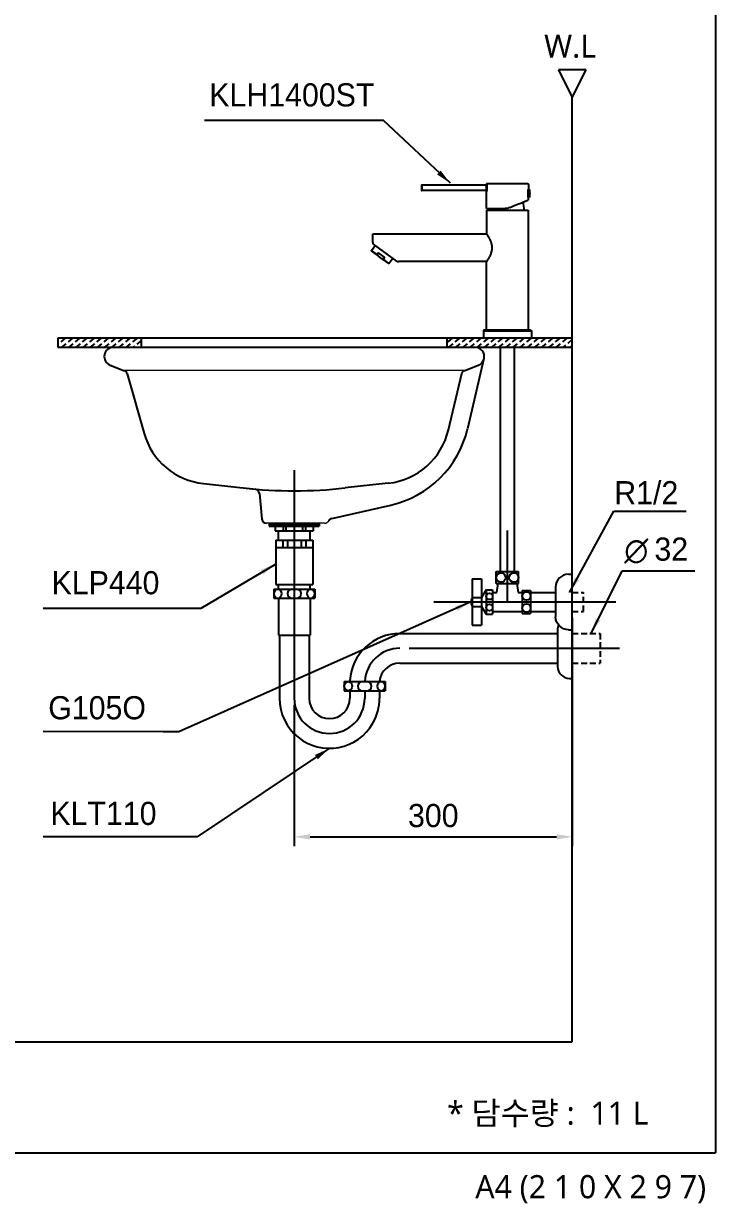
# Model space of a CAD drawing. Header units: millimetres. Extents: x 0 to 1800, y -67 to 2530.
# Drawn here: x 1054 to 1800, y -55 to 1219 of the extents above; entities that cross this region are included whole.
import ezdxf
from ezdxf.enums import TextEntityAlignment as Align
from ezdxf.lldxf.tags import DXFTag

# ---------------------------------------------------------------- set-up
doc = ezdxf.new("R2010")
doc.units = ezdxf.units.MM
doc.linetypes.add('DASHED2', pattern=[9.525, 6.35, -3.175])
doc.layers.get('Defpoints').update_dxf_attribs({"color": 1})
for name, color, linetype in [('TEXT', 7, 'Continuous'), ('내부선 및 부속', 4, 'Continuous'), ('도각라인', 7, 'Continuous'), ('외형선', 3, 'Continuous'), ('점선', 6, 'DASHED2'), ('중심선', 1, 'DASHED'), ('치수선', 7, 'Continuous')]:
    doc.layers.add(name, color=color, linetype=linetype)
doc.styles.add('140911', font='HBATANG.TTF')
doc.styles.add('____', font='')
doc.styles.add('맑은고딕_통일', font='malgun.ttf', dxfattribs={"height": 25})
doc.styles.add('타이틀', font='H2GTRM.TTF', dxfattribs={"height": 25})
doc.styles.get('____').set_extended_font_data('굴림')
tags = doc.linetypes.add('DASHDOT', pattern=[70, 31, -13, 13, -13]).pattern_tags.tags
tags[10:11] = [DXFTag(74, 4), DXFTag(75, 0), DXFTag(340, '0'), DXFTag(46, 0.0), DXFTag(50, 0.0), DXFTag(44, 0.0), DXFTag(45, 0.0)]
tags[8:9] = [DXFTag(74, 4), DXFTag(75, 0), DXFTag(340, '0'), DXFTag(46, 0.0), DXFTag(50, 0.0), DXFTag(44, 0.0), DXFTag(45, 0.0)]
tags[6:7] = [DXFTag(74, 4), DXFTag(75, 0), DXFTag(340, '0'), DXFTag(46, 0.0), DXFTag(50, 0.0), DXFTag(44, 0.0), DXFTag(45, 0.0)]
tags[4:5] = [DXFTag(74, 4), DXFTag(75, 0), DXFTag(340, '0'), DXFTag(46, 0.0), DXFTag(50, 0.0), DXFTag(44, 0.0), DXFTag(45, 0.0)]
tags = doc.linetypes.add('DASHED', pattern=[25.72, 12.86, -12.86]).pattern_tags.tags
tags[6:7] = [DXFTag(74, 4), DXFTag(75, 0), DXFTag(340, '0'), DXFTag(46, 0.0), DXFTag(50, 0.0), DXFTag(44, 0.0), DXFTag(45, 0.0)]
tags[4:5] = [DXFTag(74, 4), DXFTag(75, 0), DXFTag(340, '0'), DXFTag(46, 0.0), DXFTag(50, 0.0), DXFTag(44, 0.0), DXFTag(45, 0.0)]
doc.dimstyles.new('MSADIM', dxfattribs={"dimtxt": 33, "dimasz": 17, "dimexe": 10, "dimexo": 7.5, "dimgap": 10, "dimtad": 0, "dimtih": 1, "dimtoh": 1, "dimdec": 0, "dimzin": 1, "dimdsep": 46, "dimtxsty": '____', "dimcen": 11.25, "dimadec": 0, "dimazin": 0, "dimtfac": 1, "dimtdec": 0, "dimtix": 1, "dimtmove": 0, "dimatfit": 3, "dimfxl": 1, "dimtolj": 1, "dimtzin": 1, "dimarcsym": 0})

# ---------------------------------------------------------------- blocks, each defined once
blk = doc.blocks.new('*D10')
at = {"layer": 'Defpoints', "color": 0, "transparency": 16777216}
for p in [(1645.6, 585.5), (1345.6, 491.3), (1645.6, 341.3)]:
    blk.add_point(p, dxfattribs=at)
at = {"layer": '치수선', "color": 0, "lineweight": -2, "transparency": 16777216}
for p, q in [((1645.6, 578), (1645.6, 331.3)), ((1345.6, 483.8), (1345.6, 331.3)), ((1362.6, 341.3), (1628.6, 341.3))]:
    blk.add_line(p, q, dxfattribs=at)
at = {"layer": '치수선', "color": 0, "transparency": 16777216}
for points in [[(1362.6, 344.1), (1362.6, 338.4), (1345.6, 341.3)], [(1628.6, 344.1), (1628.6, 338.4), (1645.6, 341.3)]]:
    blk.add_solid(points, dxfattribs=at)
at = {"layer": '치수선', "color": 0, "transparency": 16777216, "insert": (1495.6, 364.1), "char_height": 25, "attachment_point": 5, "style": '____'}
blk.add_mtext('\\A1;300', dxfattribs=at)

msp = doc.modelspace()

# ---------------------------------------------------------------- linework, layer by layer
at = {"layer": '내부선 및 부속', "lineweight": -3}
for p, q in [((1482.9, 1044.7), (1482.9, 1042.2)), ((1483.4, 1045.2), (1483.4, 1042.2)), ((1483.4, 1045.2), (1551.9, 1045.2)), ((1598.2, 1046), (1598.2, 1040.3)), ((1482.9, 1042.2), (1482.9, 1039.7)), ((1483.4, 1042.2), (1483.4, 1039.2)), ((1551.9, 1039.2), (1483.4, 1039.2)), ((1553.1, 1019.9), (1553, 1038.1)), ((1553, 1038.1), (1553, 1038.1)), ((1598.1, 1034.2), (1597.9, 1034.2)), ((1598, 1037.8), (1598.1, 1037.8)), ((1598.1, 1031.6), (1598.1, 1040.3)), ((1598.2, 1040.3), (1599.1, 1040.3)), ((1599.1, 1031.6), (1599.1, 1040.3)), ((1598.1, 1031.7), (1598.1, 1028.9)), ((1599.1, 1031.6), (1598.1, 1031.6)), ((1598.1, 1031.6), (1599.1, 1031.6)), ((1553.1, 1017.9), (1598.1, 1017.9)), ((1553.1, 1017.9), (1553.1, 992.4)), ((1593.2, 1018.1), (1593.2, 1018.1)), ((1598.1, 1017.9), (1598.1, 888.5)), ((1430.3, 983), (1430.3, 992.4)), ((1430.3, 992.4), (1431.3, 992.4)), ((1456.6, 962.4), (1431.1, 981.3)), ((1431.3, 992.4), (1553.1, 992.4)), ((1428.8, 974.6), (1432.9, 980)), ((1429, 973.9), (1428.8, 974.6)), ((1434.9, 970.1), (1428.8, 974.6)), ((1429, 973.9), (1436, 968.7)), ((1436.4, 972.1), (1434.9, 970.1)), ((1440.1, 965.6), (1436, 968.7)), ((1443.3, 967), (1436.4, 972.1)), ((1440.1, 965.6), (1447.1, 960.4)), ((1443.3, 967), (1441.8, 965)), ((1447.8, 960.5), (1441.8, 965)), ((1447.8, 960.5), (1447.1, 960.4)), ((1447.8, 960.5), (1451.9, 966)), ((1456.6, 962.4), (1458.3, 962.4)), ((1553.1, 962.4), (1458.1, 962.4)), ((1553.1, 888.5), (1553.1, 962.5)), ((1549.6, 887.4), (1549.6, 879.9)), ((1601.6, 887.4), (1549.6, 887.4)), ((1600.6, 888.4), (1550.6, 888.4)), ((1601.6, 887.4), (1601.6, 880.6))]:
    msp.add_line(p, q, dxfattribs=at)
at = {"layer": '내부선 및 부속'}
for p, q in [((1597.6, 1046.6), (1553.5, 1046.6)), ((1525.9, 841.1), (1511.8, 780.6)), ((1528.9, 844.6), (1544.2, 850.6)), ((1447, 723.1), (1400.4, 718)), ((1318.6, 679.9), (1318.6, 676.6)), ((1318.6, 678.6), (1372.6, 678.6)), ((1318.6, 676.6), (1372.6, 676.6)), ((1325.1, 676.6), (1325.1, 671.6)), ((1333.6, 676.6), (1333.6, 671.6)), ((1336.6, 676.6), (1336.6, 671.6)), ((1354.6, 676.6), (1354.6, 671.6)), ((1357.6, 676.6), (1357.6, 671.6)), ((1366.1, 676.6), (1366.1, 671.6)), ((1372.6, 679.9), (1372.6, 676.6)), ((1325.1, 671.6), (1366.1, 671.6)), ((1328.6, 661.6), (1328.6, 671.6)), ((1362.6, 661.6), (1362.6, 671.6)), ((1325.6, 661.6), (1325.6, 613.6)), ((1325.6, 661.6), (1365.6, 661.6)), ((1325.6, 653.6), (1365.6, 653.6)), ((1333.1, 661.6), (1333.1, 653.6)), ((1338.1, 661.6), (1338.1, 653.6)), ((1353.1, 661.6), (1353.1, 653.6)), ((1358.1, 661.6), (1358.1, 653.6)), ((1365.6, 661.6), (1365.6, 613.6)), ((1325.6, 613.6), (1365.6, 613.6)), ((1328.6, 608.9), (1328.6, 613.6)), ((1362.6, 608.9), (1362.6, 613.6)), ((1323.6, 608.9), (1367.6, 608.9)), ((1323.6, 608.9), (1323.6, 598.9)), ((1323.6, 598.9), (1367.6, 598.9)), ((1328.6, 598.9), (1328.6, 558.9)), ((1362.6, 598.9), (1362.6, 558.9)), ((1367.6, 608.9), (1367.6, 598.9)), ((1328.6, 558.9), (1362.6, 558.9))]:
    msp.add_line(p, q, dxfattribs=at)
at = {"layer": '내부선 및 부속', "linetype": 'Continuous'}
for p, q in [((1568.3, 627.7), (1568.3, 869.9)), ((1582.8, 869.9), (1582.8, 627.7)), ((1563.6, 627.7), (1587.6, 627.7)), ((1563.6, 614.7), (1563.6, 627.7)), ((1587.6, 614.7), (1587.6, 627.7)), ((1641.6, 624.9), (1645.6, 624.9)), ((1537.6, 619.9), (1537.6, 569.9)), ((1537.6, 619.9), (1547.6, 619.9)), ((1547.6, 619.9), (1547.6, 569.9)), ((1563.6, 614.7), (1587.6, 614.7)), ((1564.1, 605.2), (1565.6, 614.7)), ((1585.6, 614.7), (1587.1, 605.2)), ((1537.6, 599.7), (1547.6, 599.7)), ((1552.6, 607.9), (1547.6, 599.7)), ((1547.6, 599.7), (1547.6, 590.2)), ((1552.6, 607.9), (1559.6, 607.9)), ((1552.6, 607.9), (1552.6, 581.9)), ((1559.6, 607.9), (1559.6, 581.9)), ((1559.6, 605.2), (1564.1, 605.2)), ((1587.1, 605.2), (1591.6, 605.2)), ((1591.6, 607.4), (1591.6, 582.4)), ((1591.6, 607.4), (1600.6, 607.4)), ((1600.6, 607.4), (1600.6, 582.4)), ((1600.6, 605.2), (1627.6, 605.2)), ((1627.6, 610.9), (1627.6, 578.9)), ((1537.6, 590.2), (1547.6, 590.2)), ((1547.6, 590.2), (1552.6, 581.9)), ((1552.6, 581.9), (1559.6, 581.9)), ((1559.6, 584.7), (1591.6, 584.7)), ((1591.6, 582.4), (1600.6, 582.4)), ((1600.6, 584.7), (1627.7, 584.7)), ((1459.5, 560.9), (1629.6, 560.9)), ((1537.6, 569.9), (1547.6, 569.9)), ((1629.6, 564.4), (1629.6, 528.9)), ((1641.6, 564.9), (1645.6, 564.9)), ((1329.6, 558.9), (1329.6, 490.9)), ((1361.6, 558.9), (1361.6, 490.9)), ((1459.5, 528.9), (1629.6, 528.9)), ((1629.6, 528.9), (1629.6, 525.4)), ((1405.6, 508.9), (1405.6, 510.1)), ((1642.6, 512.4), (1645.6, 512.4)), ((1399.6, 508.9), (1443.6, 508.9)), ((1399.6, 508.9), (1399.6, 498.9)), ((1399.6, 498.9), (1443.6, 498.9)), ((1405.6, 498.9), (1405.6, 490.9)), ((1437.6, 498.9), (1437.6, 490.9)), ((1443.6, 508.9), (1443.6, 498.9))]:
    msp.add_line(p, q, dxfattribs=at)
at = {"layer": '내부선 및 부속', "lineweight": 18}
msp.add_line((1529.8, 844.9), (1161.5, 844.9), dxfattribs=at)
at = {"layer": '내부선 및 부속', "linetype": 'Continuous', "flags": 128}
for points in [[(1641.6, 564.9, -0.414214), (1627.6, 578.9)], [(1403.8, 499, -0.859727), (1403.8, 508.9)], [(1403.8, 508.9, -0.859727), (1403.8, 499)]]:
    msp.add_lwpolyline(points, format="xyb", dxfattribs=at)
at = {"layer": '내부선 및 부속', "linetype": 'Continuous'}
for centre, radius in [((1568.6, 621.3), 5), ((1582.6, 621.3), 5), ((1556.1, 600.9), 3.5), ((1596.1, 601.4), 4.5), ((1556.1, 588.9), 3.5), ((1596.1, 588.4), 4.5)]:
    msp.add_circle(centre, radius, dxfattribs=at)
at = {"layer": '내부선 및 부속', "lineweight": -3}
for centre, radius, start, end in [((1483.4, 1044.7), 0.5, 90, 180), ((1483.4, 1039.7), 0.5, 180, 270), ((1586.3, 1017.8), 28.4, 175.7529, 179.7977), ((1550.6, 887.4), 1, 90, 180), ((1552.8, 889.4), 1, 270, 284.4784)]:
    msp.add_arc(centre, radius, start, end, dxfattribs=at)
at = {"layer": '내부선 및 부속'}
for centre, radius, start, end in [((1551.7, 1038), 1.23, 0.8114, 81.1264), ((1540.6, 859.9), 10, 291.562, 346.8767), ((1530.8, 839.9), 5, 111.562, 166.8767), ((1438.8, 797.7), 75, 276.2946, 346.8767), ((1345.6, 1215), 500, 263.7054, 276.2946), ((1328.6, 603.9), 5, 98.6269, 261.3731), ((1327.1, 603.9), 5, 278.6269, 81.3731), ((1343.1, 603.9), 5, 90, 270), ((1348.1, 603.9), 5, 270, 90), ((1364.1, 603.9), 5, 98.6269, 261.3731), ((1362.6, 603.9), 5, 278.6269, 81.3731)]:
    msp.add_arc(centre, radius, start, end, dxfattribs=at)
at = {"layer": '내부선 및 부속', "lineweight": -3, "extrusion": (0, 0, -1)}
for centre, radius, start, end in [((-1564.9, 1017.8), 28.4, 162.2974, 179.4652), ((-1598.3, 889.4), 1, 270, 284.4788), ((-1600.6, 887.4), 1, 90, 180)]:
    msp.add_arc(centre, radius, start, end, dxfattribs=at)
at = {"layer": '내부선 및 부속', "linetype": 'Continuous'}
for centre, radius, start, end in [((1641.6, 610.9), 14, 90, 180), ((1544, 594.9), 7.84, 144.9654, 215.0346), ((1459.5, 506.9), 54, 90, 176.6714), ((1642.6, 564.4), 13, 154.7643, 180), ((1459.5, 506.9), 22, 90, 174.7841), ((1642.6, 525.4), 13, 180, 270), ((1419.1, 503.9), 5, 90, 270), ((1424.1, 503.9), 5, 270, 90), ((1440.1, 503.9), 5, 98.6269, 261.3731), ((1438.6, 503.9), 5, 278.6269, 81.3731), ((1383.6, 490.9), 54, 180, 231.1067), ((1383.6, 490.9), 22, 180, 0), ((1383.6, 490.9), 54, 330.2685, 0), ((1383.6, 490.9), 54, 231.1067, 330.2685)]:
    msp.add_arc(centre, radius, start, end, dxfattribs=at)
at = {"layer": '내부선 및 부속', "lineweight": -3, "extrusion": (0, 0, -1)}
for major_axis, start_param, end_param in [((-19.2, 0), 2.912682, 3.141593), ((19.2, 0), 0, 0.228911)]:
    msp.add_ellipse((1580.4, 1035.9), major_axis=major_axis, ratio=0.999887, start_param=start_param, end_param=end_param, dxfattribs=at)
at = {"layer": '내부선 및 부속', "lineweight": -3}
for points, weights in [([(1552.9, 1046), (1552.7, 1045.5), (1552.3, 1045.2), (1551.8, 1045.2)], [0.955156664612, 0.862454570136, 0.877403186498, 1.0000025137]), ([(1552.9, 1046.1), (1552.9, 1046.1), (1552.9, 1046), (1552.9, 1046)], [1.00001310391, 0.982984306088, 0.968032165351, 0.9551566817])]:
    msp.add_rational_spline(points, weights, degree=3, dxfattribs=at)
for points, knots in [([(1551.9, 1045.2), (1551.9, 1045.2), (1551.9, 1045.2), (1552, 1045.2), (1552, 1045.2), (1552, 1045.2), (1552, 1045.2), (1552, 1045.2), (1552, 1045.2), (1552, 1045.2), (1552, 1045.2), (1552, 1045.2), (1552, 1045.2), (1552, 1045.2), (1552, 1045.2), (1552, 1045.2), (1552, 1045.2), (1552, 1045.2), (1552, 1045.2), (1552, 1045.2), (1552, 1045.2), (1552, 1045.2), (1552, 1045.2), (1552, 1045.2), (1552, 1045.1), (1552, 1045.1), (1552.1, 1045.1), (1552.1, 1045.1), (1552.1, 1045.1), (1552.1, 1045), (1552.1, 1045), (1552.1, 1045), (1552.1, 1045), (1552.1, 1045), (1552.1, 1044.9), (1552.1, 1044.9), (1552.1, 1044.9), (1552.2, 1044.9)], [-0.209397, -0.209397, -0.209397, -0.209397, 0, 0, 0, 0.002393, 0.018705, 0.034194, 0.04886, 0.062703, 0.075723, 0.08792, 0.099294, 0.109845, 0.119573, 0.128478, 0.13656, 0.143819, 0.150255, 0.155868, 0.182678, 0.239411, 0.326063, 0.442631, 0.495861, 0.546574, 0.594773, 0.640459, 0.683634, 0.724301, 0.761364, 0.7992, 0.837808, 0.877192, 0.91735, 0.958286, 1, 1, 1, 1]), ([(1552.2, 1044.9), (1552.2, 1044.9), (1552.2, 1044.9), (1552.2, 1044.9), (1552.2, 1044.9), (1552.2, 1044.8), (1552.2, 1044.8), (1552.2, 1044.8), (1552.2, 1044.8), (1552.2, 1044.8), (1552.2, 1044.8), (1552.2, 1044.8), (1552.2, 1044.7), (1552.2, 1044.7), (1552.2, 1044.7), (1552.2, 1044.7), (1552.2, 1044.7), (1552.3, 1044.7), (1552.3, 1044.6), (1552.3, 1044.6), (1552.3, 1044.6), (1552.3, 1044.6), (1552.3, 1044.6), (1552.3, 1044.5), (1552.3, 1044.5), (1552.3, 1044.5), (1552.3, 1044.5), (1552.3, 1044.5), (1552.3, 1044.5), (1552.3, 1044.4), (1552.3, 1044.4), (1552.4, 1044.4), (1552.4, 1044.4), (1552.4, 1044.4), (1552.4, 1044.3), (1552.4, 1044.3), (1552.4, 1044.3), (1552.4, 1044.2), (1552.4, 1044.2), (1552.4, 1044.1), (1552.5, 1044), (1552.5, 1044), (1552.5, 1043.9), (1552.5, 1043.8), (1552.5, 1043.8), (1552.5, 1043.7), (1552.6, 1043.6), (1552.6, 1043.6), (1552.6, 1043.5), (1552.6, 1043.3), (1552.6, 1043.2), (1552.7, 1043.1), (1552.7, 1042.9), (1552.7, 1042.8), (1552.7, 1042.7), (1552.7, 1042.5), (1552.7, 1042.4), (1552.7, 1042.2), (1552.7, 1042), (1552.7, 1041.8), (1552.7, 1041.5), (1552.7, 1041.2), (1552.6, 1040.9), (1552.6, 1040.7), (1552.5, 1040.5), (1552.5, 1040.3), (1552.5, 1040.2), (1552.4, 1040), (1552.4, 1039.9), (1552.3, 1039.8), (1552.3, 1039.8), (1552.3, 1039.7), (1552.3, 1039.7), (1552.2, 1039.6), (1552.2, 1039.6), (1552.2, 1039.5), (1552.2, 1039.5), (1552.2, 1039.5), (1552.2, 1039.5), (1552.2, 1039.5), (1552.1, 1039.4), (1552.1, 1039.4), (1552.1, 1039.4), (1552.1, 1039.4), (1552.1, 1039.4), (1552.1, 1039.4), (1552.1, 1039.4), (1552.1, 1039.4), (1552.1, 1039.4), (1552.1, 1039.4), (1552.1, 1039.4), (1552.1, 1039.4), (1552.1, 1039.4), (1552.1, 1039.4), (1552.1, 1039.4), (1552.1, 1039.4), (1552.1, 1039.4), (1552.1, 1039.4), (1552.1, 1039.4), (1552.1, 1039.4), (1552.1, 1039.4), (1552.1, 1039.3), (1552.1, 1039.3), (1552.1, 1039.3), (1552.1, 1039.3), (1552.1, 1039.3), (1552.1, 1039.3), (1552.1, 1039.3), (1552.1, 1039.3), (1552.1, 1039.3), (1552.1, 1039.3), (1552, 1039.3), (1552, 1039.3), (1552, 1039.3), (1552, 1039.3), (1552, 1039.3), (1552, 1039.3), (1552, 1039.3), (1552, 1039.3), (1552, 1039.3), (1552, 1039.3), (1552, 1039.3), (1552, 1039.3), (1552, 1039.3), (1552, 1039.3), (1552, 1039.3), (1552, 1039.3), (1552, 1039.3)], [0, 0, 0, 0, 0.003821, 0.007642, 0.011463, 0.015284, 0.019106, 0.022929, 0.026751, 0.030574, 0.034397, 0.038221, 0.042045, 0.045869, 0.049693, 0.053518, 0.057343, 0.061169, 0.064995, 0.068821, 0.072648, 0.076474, 0.080302, 0.084129, 0.087957, 0.091785, 0.095614, 0.099442, 0.103272, 0.107101, 0.110931, 0.114761, 0.118592, 0.122423, 0.126254, 0.130085, 0.133917, 0.14478, 0.155666, 0.166576, 0.177509, 0.188466, 0.199448, 0.210455, 0.221487, 0.232545, 0.243629, 0.254739, 0.265875, 0.28557, 0.304959, 0.324047, 0.342838, 0.361336, 0.379548, 0.397476, 0.415127, 0.432506, 0.464115, 0.495808, 0.527618, 0.56918, 0.612842, 0.65866, 0.680764, 0.704971, 0.731284, 0.759706, 0.790239, 0.806154, 0.821057, 0.834946, 0.847821, 0.859684, 0.870532, 0.880368, 0.889189, 0.896998, 0.903792, 0.909574, 0.914341, 0.918095, 0.920836, 0.922563, 0.923277, 0.925206, 0.92713, 0.929049, 0.930964, 0.932873, 0.934777, 0.936676, 0.938571, 0.94046, 0.942344, 0.944224, 0.946098, 0.947968, 0.949832, 0.951692, 0.953546, 0.955396, 0.95724, 0.95908, 0.960914, 0.962744, 0.964569, 0.966388, 0.968203, 0.970013, 0.971818, 0.973618, 0.975412, 0.977202, 0.978987, 0.980767, 0.982542, 0.984312, 0.986077, 0.987838, 0.989593, 0.991343, 0.993088, 0.994829, 0.996564, 0.998294, 1, 1, 1, 1]), ([(1553.5, 1046.6), (1553.5, 1046.6), (1553.4, 1046.6), (1553.4, 1046.6), (1553.4, 1046.6), (1553.3, 1046.6), (1553.1, 1046.4), (1553, 1046.3), (1552.9, 1046.2), (1552.9, 1046.1)], [-0.074984, -0.074984, -0.074984, -0.074984, 0, 0, 0, 0.191666, 0.54292, 0.894174, 1, 1, 1, 1]), ([(1553.3, 1046), (1553.3, 1046), (1553.3, 1046), (1553.3, 1046), (1553.3, 1046), (1553.3, 1046), (1553.3, 1046), (1553.3, 1046), (1553.3, 1046), (1553.3, 1046), (1553.3, 1046), (1553.3, 1046), (1553.3, 1046.1), (1553.3, 1046.1), (1553.2, 1046.1), (1553.2, 1046.1), (1553.2, 1046.1), (1553.2, 1046.1), (1553.2, 1046.1), (1553.2, 1046.1), (1553.2, 1046.1), (1553.2, 1046.1), (1553.2, 1046.1), (1553.2, 1046.1), (1553.2, 1046.1), (1553.2, 1046.1), (1553.2, 1046.1), (1553.2, 1046.1), (1553.2, 1046.1), (1553.2, 1046.1), (1553.1, 1046.1), (1553.1, 1046.1), (1553.1, 1046.1), (1553.1, 1046.1), (1553.1, 1046.1), (1553.1, 1046.1), (1553.1, 1046.1), (1553.1, 1046.1), (1553.1, 1046.1), (1553.1, 1046.1), (1553.1, 1046.1), (1553.1, 1046.1), (1553.1, 1046.1)], [0, 0, 0, 0, 0.023127, 0.046347, 0.06966, 0.093066, 0.116565, 0.140157, 0.163843, 0.187622, 0.211494, 0.235461, 0.259521, 0.283676, 0.307926, 0.332271, 0.356712, 0.381248, 0.405881, 0.43061, 0.455436, 0.48036, 0.505382, 0.530502, 0.555721, 0.58104, 0.606458, 0.631976, 0.657595, 0.683315, 0.709137, 0.73506, 0.761086, 0.787215, 0.813448, 0.839784, 0.866224, 0.892769, 0.919418, 0.946173, 0.973033, 1, 1, 1, 1]), ([(1553.1, 1038.1), (1553.1, 1038.1), (1553.1, 1038.1), (1553.1, 1038.1), (1553.1, 1038.1), (1553.1, 1038.1), (1553.1, 1038.1), (1553.1, 1038.1), (1553.1, 1038.1), (1553.1, 1038.1), (1553.1, 1038.1), (1553.1, 1038.1), (1553.2, 1038.1), (1553.2, 1038.1), (1553.2, 1038.1), (1553.2, 1038.1), (1553.2, 1038.1), (1553.2, 1038.1), (1553.2, 1038.1), (1553.2, 1038.1), (1553.2, 1038.1), (1553.2, 1038.1), (1553.2, 1038.1), (1553.2, 1038.1), (1553.2, 1038.1), (1553.2, 1038.1), (1553.2, 1038.1), (1553.2, 1038.1), (1553.2, 1038.1), (1553.2, 1038.1), (1553.2, 1038.1), (1553.2, 1038.1), (1553.2, 1038.1), (1553.2, 1038.1), (1553.2, 1038.2), (1553.2, 1038.2), (1553.2, 1038.2), (1553.3, 1038.2), (1553.3, 1038.2), (1553.3, 1038.2), (1553.3, 1038.2), (1553.3, 1038.2), (1553.3, 1038.2), (1553.3, 1038.2), (1553.3, 1038.2), (1553.3, 1038.2), (1553.3, 1038.2), (1553.3, 1038.3), (1553.3, 1038.3), (1553.3, 1038.3), (1553.3, 1038.3), (1553.4, 1038.4), (1553.4, 1038.6), (1553.5, 1038.7), (1553.5, 1039), (1553.6, 1039.2), (1553.6, 1039.4), (1553.7, 1039.7), (1553.7, 1040), (1553.8, 1040.4), (1553.8, 1040.8), (1553.9, 1041.3), (1553.9, 1041.7), (1553.9, 1042.2), (1553.9, 1042.6), (1553.8, 1043), (1553.8, 1043.4), (1553.8, 1043.7), (1553.7, 1044), (1553.7, 1044.3), (1553.7, 1044.6), (1553.6, 1044.9), (1553.6, 1045.1), (1553.5, 1045.2), (1553.5, 1045.2), (1553.5, 1045.3), (1553.5, 1045.3), (1553.5, 1045.4), (1553.5, 1045.4), (1553.5, 1045.5), (1553.5, 1045.5), (1553.5, 1045.5), (1553.4, 1045.6), (1553.4, 1045.6), (1553.4, 1045.7), (1553.4, 1045.7), (1553.4, 1045.7), (1553.4, 1045.8), (1553.4, 1045.8), (1553.4, 1045.8), (1553.4, 1045.9), (1553.4, 1045.9), (1553.3, 1045.9), (1553.3, 1046), (1553.3, 1046)], [-0.000001, -0.000001, -0.000001, -0.000001, 0, 0, 0, 0.002658, 0.005314, 0.007968, 0.010619, 0.013269, 0.015916, 0.018562, 0.021206, 0.023848, 0.02649, 0.029129, 0.031768, 0.034406, 0.037042, 0.039678, 0.042314, 0.044949, 0.047583, 0.050218, 0.052852, 0.055486, 0.058121, 0.060756, 0.063391, 0.066027, 0.068664, 0.071301, 0.073939, 0.076579, 0.07922, 0.081862, 0.084506, 0.087151, 0.089798, 0.092447, 0.095098, 0.097751, 0.100407, 0.103065, 0.105725, 0.108388, 0.111054, 0.113723, 0.116395, 0.11907, 0.121749, 0.152939, 0.184005, 0.215157, 0.246605, 0.278292, 0.3098, 0.341343, 0.373138, 0.415702, 0.457931, 0.500353, 0.543038, 0.585266, 0.627561, 0.659344, 0.690857, 0.72231, 0.753911, 0.785189, 0.816248, 0.847291, 0.87852, 0.884373, 0.89021, 0.896033, 0.901844, 0.907642, 0.913431, 0.919211, 0.924983, 0.93075, 0.936512, 0.942271, 0.948028, 0.953785, 0.959543, 0.965303, 0.971068, 0.976838, 0.982614, 0.988399, 0.994194, 1, 1, 1, 1]), ([(1597.6, 1046.6), (1597.6, 1046.6), (1597.8, 1046.6), (1597.9, 1046.5), (1598, 1046.4), (1598.1, 1046.3), (1598.1, 1046.2), (1598.2, 1046.1), (1598.2, 1046)], [0, 0, 0, 0, 0.239274, 0.368404, 0.500176, 0.631917, 0.760967, 1, 1, 1, 1]), ([(1552, 1039.3), (1552, 1039.3), (1552, 1039.3), (1552, 1039.3), (1552, 1039.3), (1552, 1039.3), (1552, 1039.3), (1552, 1039.3), (1552, 1039.3), (1552, 1039.3), (1552, 1039.3), (1552, 1039.3), (1552, 1039.3), (1552, 1039.3), (1552, 1039.3), (1552, 1039.3), (1552, 1039.3), (1552, 1039.3), (1552, 1039.3), (1552, 1039.3), (1552, 1039.3), (1552, 1039.3), (1552, 1039.3), (1552, 1039.3), (1552, 1039.2), (1552, 1039.2), (1552, 1039.2), (1552, 1039.2), (1552, 1039.2), (1551.9, 1039.2), (1551.9, 1039.2), (1551.9, 1039.2), (1551.9, 1039.2), (1551.9, 1039.2), (1551.9, 1039.2), (1551.9, 1039.2), (1551.9, 1039.2), (1551.9, 1039.2), (1551.9, 1039.2), (1551.9, 1039.2)], [0, 0, 0, 0, 0.000343, 0.029579, 0.058732, 0.087799, 0.116783, 0.145683, 0.174499, 0.203231, 0.231879, 0.260443, 0.288923, 0.317319, 0.345631, 0.373859, 0.402003, 0.430064, 0.45804, 0.485933, 0.513742, 0.541467, 0.569109, 0.596666, 0.624141, 0.651531, 0.678838, 0.706061, 0.7332, 0.760256, 0.787228, 0.814117, 0.840922, 0.867644, 0.894282, 0.920836, 0.947308, 0.973696, 1, 1, 1, 1]), ([(1598.1, 1038.9), (1598.1, 1038.9), (1598.1, 1038.8), (1598.1, 1038.7), (1598.1, 1038.7), (1598.1, 1038.6), (1598.1, 1038.6), (1598.1, 1038.6), (1598, 1038.5), (1598, 1038.4), (1598, 1038.1), (1598, 1037.9), (1598, 1037.8), (1598, 1037.7), (1598, 1037.6), (1598, 1037.6), (1597.9, 1037.5), (1597.9, 1037.3), (1597.9, 1037), (1597.9, 1036.9), (1597.9, 1036.8), (1597.9, 1036.7), (1597.9, 1036.7), (1597.9, 1036.7), (1597.9, 1036.5), (1597.9, 1036.3), (1597.9, 1036.1), (1597.9, 1035.8), (1597.9, 1035.7), (1597.9, 1035.6), (1597.9, 1035.6), (1597.9, 1035.5), (1597.9, 1035.4), (1597.9, 1035.3), (1597.9, 1035.2), (1597.9, 1035), (1597.9, 1034.8), (1597.9, 1034.6), (1597.9, 1034.5), (1597.9, 1034.4), (1597.9, 1034.4), (1597.9, 1034.2), (1597.9, 1034.1), (1597.9, 1033.9), (1598, 1033.7), (1598, 1033.7), (1598, 1033.6), (1598, 1033.6), (1598, 1033.6), (1598, 1033.5), (1598, 1033.4), (1598, 1033.2), (1598, 1033.1), (1598, 1033), (1598, 1032.9), (1598, 1032.9), (1598.1, 1032.9), (1598.1, 1032.9), (1598.1, 1032.9), (1598.1, 1032.8), (1598.1, 1032.8), (1598.1, 1032.7), (1598.1, 1032.6), (1598.1, 1032.6), (1598.1, 1032.6), (1598.1, 1032.6), (1598.1, 1032.6), (1598.1, 1032.6), (1598.1, 1032.5), (1598.1, 1032.5)], [0, 0, 0, 0, 0.034606, 0.034606, 0.053171, 0.062454, 0.062454, 0.071736, 0.071736, 0.108867, 0.145997, 0.183128, 0.183128, 0.201693, 0.201693, 0.220258, 0.220258, 0.257389, 0.29452, 0.29452, 0.313085, 0.313085, 0.322367, 0.322367, 0.33165, 0.368781, 0.405911, 0.405911, 0.443042, 0.443042, 0.452324, 0.452324, 0.461607, 0.480172, 0.480172, 0.517303, 0.554433, 0.554433, 0.572999, 0.572999, 0.591564, 0.591564, 0.628695, 0.665825, 0.665825, 0.68439, 0.693673, 0.693673, 0.702956, 0.702956, 0.740086, 0.740086, 0.777217, 0.814347, 0.814347, 0.82363, 0.82363, 0.832913, 0.832913, 0.851478, 0.851478, 0.888608, 0.925739, 0.925739, 0.944304, 0.944304, 0.96287, 0.96287, 1, 1, 1, 1]), ([(1599.5, 1036), (1599.5, 1036), (1599.5, 1036.1), (1599.5, 1036.1), (1599.5, 1036.2), (1599.5, 1036.2), (1599.5, 1036.2), (1599.5, 1036.2), (1599.5, 1036.3), (1599.5, 1036.3), (1599.5, 1036.4), (1599.5, 1036.4), (1599.5, 1036.4), (1599.5, 1036.4), (1599.5, 1036.4), (1599.5, 1036.5), (1599.5, 1036.5), (1599.5, 1036.5), (1599.5, 1036.6), (1599.5, 1036.6), (1599.5, 1036.6), (1599.5, 1036.6), (1599.5, 1036.6), (1599.5, 1036.7), (1599.4, 1036.7), (1599.4, 1036.7), (1599.4, 1036.7), (1599.4, 1036.7), (1599.4, 1036.7), (1599.4, 1036.7), (1599.4, 1036.7), (1599.4, 1036.7), (1599.4, 1036.7), (1599.4, 1036.7), (1599.4, 1036.7), (1599.4, 1036.7), (1599.4, 1036.7), (1599.4, 1036.7), (1599.4, 1036.7), (1599.4, 1036.7), (1599.4, 1036.7), (1599.4, 1036.7), (1599.4, 1036.7), (1599.4, 1036.6), (1599.4, 1036.6), (1599.4, 1036.6), (1599.4, 1036.6), (1599.3, 1036.5), (1599.3, 1036.5), (1599.3, 1036.5), (1599.3, 1036.4), (1599.3, 1036.4), (1599.3, 1036.3), (1599.3, 1036.3), (1599.3, 1036.2), (1599.3, 1036.2), (1599.3, 1036.1), (1599.3, 1036.1), (1599.3, 1036), (1599.3, 1036), (1599.3, 1036)], [0, 0, 0, 0, 0.0625, 0.0625, 0.09375, 0.09375, 0.109375, 0.109375, 0.125, 0.125, 0.1875, 0.1875, 0.203125, 0.203125, 0.21875, 0.21875, 0.25, 0.25, 0.3125, 0.3125, 0.328125, 0.328125, 0.34375, 0.375, 0.40625, 0.40625, 0.421875, 0.421875, 0.4375, 0.4375, 0.5, 0.5, 0.53125, 0.53125, 0.546875, 0.546875, 0.5625, 0.5625, 0.625, 0.625, 0.640625, 0.640625, 0.65625, 0.65625, 0.6875, 0.6875, 0.75, 0.75, 0.78125, 0.78125, 0.8125, 0.84375, 0.84375, 0.875, 0.875, 0.9375, 0.9375, 0.96875, 0.96875, 1, 1, 1, 1]), ([(1599.3, 1036), (1599.3, 1035.9), (1599.3, 1035.9), (1599.3, 1035.8), (1599.3, 1035.8), (1599.3, 1035.8), (1599.3, 1035.8), (1599.3, 1035.7), (1599.3, 1035.7), (1599.3, 1035.7), (1599.3, 1035.6), (1599.3, 1035.6), (1599.3, 1035.6), (1599.3, 1035.5), (1599.3, 1035.5), (1599.3, 1035.5), (1599.3, 1035.5), (1599.4, 1035.4), (1599.4, 1035.4), (1599.4, 1035.4), (1599.4, 1035.4), (1599.4, 1035.3), (1599.4, 1035.3), (1599.4, 1035.3), (1599.4, 1035.3), (1599.4, 1035.3), (1599.4, 1035.3), (1599.4, 1035.3), (1599.4, 1035.3), (1599.4, 1035.2), (1599.4, 1035.2), (1599.4, 1035.2), (1599.4, 1035.2), (1599.4, 1035.2), (1599.4, 1035.2), (1599.4, 1035.2), (1599.4, 1035.2), (1599.4, 1035.3), (1599.4, 1035.3), (1599.5, 1035.3), (1599.5, 1035.3), (1599.5, 1035.3), (1599.5, 1035.3), (1599.5, 1035.3), (1599.5, 1035.3), (1599.5, 1035.4), (1599.5, 1035.4), (1599.5, 1035.5), (1599.5, 1035.5), (1599.5, 1035.5), (1599.5, 1035.6), (1599.5, 1035.6), (1599.5, 1035.6), (1599.5, 1035.7), (1599.5, 1035.7), (1599.5, 1035.8), (1599.5, 1035.8), (1599.5, 1035.9), (1599.5, 1035.9), (1599.5, 1035.9), (1599.5, 1036)], [0, 0, 0, 0, 0.0625, 0.0625, 0.09375, 0.09375, 0.109375, 0.109375, 0.125, 0.125, 0.1875, 0.1875, 0.203125, 0.203125, 0.21875, 0.21875, 0.25, 0.25, 0.3125, 0.3125, 0.328125, 0.328125, 0.34375, 0.375, 0.40625, 0.40625, 0.421875, 0.421875, 0.4375, 0.4375, 0.5, 0.5, 0.53125, 0.53125, 0.546875, 0.546875, 0.5625, 0.5625, 0.625, 0.625, 0.640625, 0.640625, 0.65625, 0.65625, 0.6875, 0.6875, 0.75, 0.75, 0.78125, 0.78125, 0.8125, 0.84375, 0.84375, 0.875, 0.875, 0.9375, 0.9375, 0.96875, 0.96875, 1, 1, 1, 1]), ([(1553.1, 1019.9), (1553.2, 1019.9), (1553.7, 1019.9), (1554.5, 1019.9), (1555.5, 1019.9), (1558.4, 1019.9), (1565, 1019.9), (1570.3, 1019.9), (1573, 1019.9)], [-0.289728, -0.289728, -0.289728, -0.289728, 0, 0, 0, 0.333333, 0.666667, 1, 1, 1, 1]), ([(1573, 1019.9), (1573, 1019.9), (1573.1, 1019.9), (1573.1, 1019.9), (1573.1, 1019.9), (1573.1, 1019.9)], [0, 0, 0, 0, 0.925252, 0.925252, 1, 1, 1, 1]), ([(1578.2, 1021), (1580.8, 1022), (1585.9, 1024.1), (1592.5, 1026.7), (1597, 1028.5), (1598.1, 1028.9), (1598.1, 1028.9)], [0, 0, 0, 0, 0.250034, 0.500067, 0.750101, 1, 1, 1, 1]), ([(1430.3, 983), (1430.3, 982.9), (1430.3, 982.7), (1430.3, 982.6), (1430.4, 982.4), (1430.4, 982.4), (1430.4, 982.2), (1430.4, 982.2), (1430.5, 982.1), (1430.5, 982.1), (1430.5, 982), (1430.6, 981.9), (1430.7, 981.8), (1430.7, 981.7), (1430.8, 981.7), (1430.8, 981.6), (1430.8, 981.6), (1430.9, 981.6), (1430.9, 981.5), (1431, 981.4), (1431, 981.4), (1431.1, 981.3)], [0, 0, 0, 0, 0.125, 0.25, 0.25, 0.375, 0.375, 0.4375, 0.4375, 0.5, 0.5, 0.625, 0.625, 0.75, 0.75, 0.78125, 0.78125, 0.8125, 0.875, 0.875, 1, 1, 1, 1]), ([(1553.1, 992.4), (1553.1, 992.4), (1553.1, 992.4), (1553.1, 992.4), (1553.1, 992.4), (1553.1, 992.4), (1553.1, 992.4), (1553.1, 992.4), (1553.1, 992.4), (1553.2, 992.3), (1553.2, 992.2), (1553.3, 992), (1553.4, 991.9), (1553.5, 991.8), (1553.5, 991.7), (1553.6, 991.7), (1553.6, 991.6), (1553.7, 991.5), (1553.8, 991.4), (1554, 991.1), (1554.1, 990.9), (1554.3, 990.5), (1554.4, 990.4), (1554.5, 990.2), (1554.5, 990.1), (1554.6, 990), (1554.7, 989.9), (1554.9, 989.6), (1555, 989.3), (1555.4, 988.7), (1555.6, 988.4), (1555.9, 987.7), (1556.1, 987.3), (1556.3, 986.9), (1556.3, 986.9), (1556.4, 986.8), (1556.4, 986.6), (1556.6, 986.3), (1556.7, 986), (1557, 985.4), (1557.2, 985), (1557.5, 984.2), (1557.7, 983.8), (1557.9, 983.1), (1558, 982.9), (1558.1, 982.5), (1558.1, 982.4), (1558.1, 982.2), (1558.2, 982.2), (1558.2, 982), (1558.2, 982), (1558.3, 981.4), (1558.4, 981), (1558.6, 980), (1558.7, 979.5), (1558.7, 978.9), (1558.8, 978.7), (1558.8, 978.5), (1558.8, 978.3), (1558.8, 978.3), (1558.8, 978), (1558.8, 977.7), (1558.8, 977.4)], [0, 0, 0, 0, 0.005985, 0.005985, 0.013812, 0.013812, 0.029465, 0.029465, 0.060773, 0.060773, 0.123388, 0.123388, 0.186003, 0.186003, 0.19383, 0.19383, 0.201657, 0.217311, 0.248618, 0.248618, 0.311234, 0.311234, 0.342541, 0.342541, 0.358195, 0.358195, 0.373849, 0.373849, 0.436464, 0.436464, 0.499079, 0.499079, 0.561694, 0.561694, 0.569521, 0.569521, 0.577348, 0.593002, 0.624309, 0.624309, 0.686924, 0.686924, 0.749539, 0.749539, 0.780847, 0.780847, 0.796501, 0.796501, 0.804328, 0.804328, 0.812155, 0.812155, 0.87477, 0.87477, 0.937385, 0.937385, 0.953039, 0.960866, 0.960866, 0.968692, 0.968692, 1, 1, 1, 1]), ([(1558.8, 977.4), (1558.8, 976.9), (1558.8, 976.4), (1558.7, 975.4), (1558.6, 974.9), (1558.5, 974.2), (1558.4, 974), (1558.4, 973.6), (1558.3, 973.4), (1558.3, 973.2), (1558.2, 973.1), (1558.2, 973.1), (1558.1, 972.5), (1558, 972.1), (1557.7, 971.2), (1557.5, 970.7), (1557.3, 970.1), (1557.2, 969.9), (1557, 969.6), (1557, 969.5), (1556.9, 969.3), (1556.9, 969.2), (1556.6, 968.7), (1556.5, 968.3), (1556.1, 967.6), (1555.9, 967.2), (1555.6, 966.5), (1555.4, 966.2), (1555.2, 965.9), (1555.2, 965.8), (1555.1, 965.8), (1555.1, 965.6), (1554.9, 965.4), (1554.8, 965.2), (1554.6, 964.8), (1554.4, 964.5), (1554.1, 964.1), (1554, 963.8), (1553.8, 963.6), (1553.7, 963.5), (1553.7, 963.3), (1553.6, 963.3), (1553.6, 963.2), (1553.6, 963.2), (1553.5, 963.2), (1553.5, 963.2), (1553.4, 963), (1553.3, 962.9), (1553.2, 962.7), (1553.2, 962.6), (1553.1, 962.5), (1553.1, 962.4), (1553.1, 962.4), (1553.1, 962.4), (1553.1, 962.4)], [0, 0, 0, 0, 0.062402, 0.062402, 0.124805, 0.124805, 0.156006, 0.156006, 0.171607, 0.179407, 0.179407, 0.187207, 0.187207, 0.24961, 0.24961, 0.312012, 0.312012, 0.343214, 0.343214, 0.358814, 0.358814, 0.374415, 0.374415, 0.436817, 0.436817, 0.49922, 0.49922, 0.561622, 0.561622, 0.569423, 0.569423, 0.577223, 0.592824, 0.624025, 0.624025, 0.686427, 0.686427, 0.74883, 0.74883, 0.780031, 0.780031, 0.795632, 0.795632, 0.803432, 0.803432, 0.811232, 0.811232, 0.873635, 0.873635, 0.936037, 0.936037, 0.99844, 0.99844, 1, 1, 1, 1])]:
    msp.add_open_spline(points, degree=3, knots=knots, dxfattribs=at)
for points, degree in [([(1553, 1046.1), (1553, 1046.1), (1553, 1046.1), (1552.9, 1046.1)], 3), ([(1553.1, 1046.1), (1553.1, 1046.1), (1553, 1046.1), (1553, 1046.1)], 3), ([(1553, 1046.1), (1553, 1046.1), (1553, 1046.1), (1553, 1046.1)], 3), ([(1553.6, 1046.6), (1553.6, 1046.6), (1553.6, 1046.6), (1553.6, 1046.6)], 3), ([(1598.2, 1046), (1598.2, 1046), (1598.2, 1046.1), (1598.2, 1046.1)], 3), ([(1553, 1038.1), (1553, 1038.1), (1553, 1038.1), (1553.1, 1038.1)], 3), ([(1575.6, 1019.9), (1574.7, 1019.9), (1573.9, 1019.9), (1573.1, 1019.9)], 3), ([(1578.1, 1021), (1577.3, 1020.6), (1576.4, 1020.3), (1575.6, 1019.9)], 3), ([(1578.2, 1021), (1578.1, 1021), (1578.1, 1021), (1578.1, 1021)], 3), ([(1593.2, 1018.1), (1593, 1018)], 1), ([(1436, 968.7), (1435.8, 968.8), (1435.6, 969.1), (1435.2, 969.6), (1435, 969.9), (1434.9, 970.1)], 3), ([(1441.8, 965), (1441.6, 965), (1441.2, 965.2), (1440.6, 965.4), (1440.3, 965.5), (1440.1, 965.6)], 3)]:
    msp.add_open_spline(points, degree=degree, dxfattribs=at)
at = {"layer": '도각라인'}
for p in [(1800, 2530), (0, 0)]:
    msp.add_line(p, (1800, 0), dxfattribs=at)
at = {"layer": '외형선', "linetype": 'Continuous'}
for p, q in [((1660.6, 1169.6), (1630.6, 1169.6)), ((1630.6, 1169.6), (1645.6, 1139.6)), ((1645.6, 1139.6), (1660.6, 1169.6)), ((1645.6, 119.9), (1645.6, 1051)), ((1090.6, 879.9), (1090.6, 869.9)), ((1645.6, 879.9), (1090.6, 879.9)), ((1090.6, 869.9), (1645.6, 869.9)), ((1133.1, 869.9), (1508.1, 869.9)), ((110.3, 119.9), (1645.6, 119.9))]:
    msp.add_line(p, q, dxfattribs=at)
at = {"layer": '외형선'}
for p, q in [((1180.6, 869.9), (1180.6, 879.9)), ((1510.6, 869.9), (1510.6, 879.9)), ((1550.3, 857.7), (1532.6, 781.9)), ((1146.9, 850.6), (1162.4, 844.6)), ((1165.4, 841.3), (1183.6, 776.9)), ((1247.5, 722.7), (1303.5, 716.6)), ((1307.9, 712.1), (1310.6, 684.5)), ((1386.1, 685.2), (1449.8, 699.6)), ((1382.7, 682.6), (1382.8, 682.7))]:
    msp.add_line(p, q, dxfattribs=at)
at = {"layer": '외형선', "lineweight": 18}
for p, q in [((1540.6, 869.9), (1150.6, 869.9)), ((1378.3, 679.9), (1315.6, 679.9))]:
    msp.add_line(p, q, dxfattribs=at)
at = {"layer": '외형선', "linetype": 'Continuous'}
msp.add_lwpolyline([(1645.6, 119.9), (1645.6, 1139.6)], dxfattribs=at)
at = {"layer": '외형선'}
for centre, radius, start, end in [((1150.6, 859.9), 10, 90, 248.6955), ((1540.6, 859.9), 10, 346.8767, 90), ((1160.6, 839.9), 5, 15.759, 68.6955), ((1425.5, 806.9), 110, 282.7276, 346.8767), ((1255.7, 797.3), 75, 195.759, 263.7054), ((1303, 711.6), 5, 5.4759, 83.7054), ((1315.6, 684.9), 5, 185.4759, 270), ((1387.2, 680.3), 5, 102.7276, 151.8801)]:
    msp.add_arc(centre, radius, start, end, dxfattribs=at)
at = {"layer": '외형선', "lineweight": 18}
msp.add_arc((1378.3, 684.9), 5, 270, 331.8801, dxfattribs=at)
at = {"layer": '점선'}
for p, q in [((1098.5, 879.9), (1090.6, 873.2)), ((1106.3, 879.9), (1094.5, 869.9)), ((1114, 879.9), (1102.2, 869.9)), ((1121.7, 879.9), (1109.9, 869.9)), ((1129.5, 879.9), (1117.7, 869.9)), ((1137.2, 879.9), (1125.4, 869.9)), ((1144.9, 879.9), (1133.1, 869.9)), ((1152.7, 879.9), (1140.9, 869.9)), ((1160.4, 879.9), (1148.6, 869.9)), ((1168.2, 879.9), (1156.3, 869.9)), ((1175.9, 879.9), (1164.1, 869.9)), ((1516, 879.9), (1510.6, 875.3)), ((1523.8, 879.9), (1512, 869.9)), ((1531.5, 879.9), (1519.7, 869.9)), ((1539.3, 879.9), (1527.4, 869.9)), ((1547, 879.9), (1535.2, 869.9)), ((1554.7, 879.9), (1542.9, 869.9)), ((1562.5, 879.9), (1550.7, 869.9)), ((1570.2, 879.9), (1558.4, 869.9)), ((1577.9, 879.9), (1566.1, 869.9)), ((1585.7, 879.9), (1573.9, 869.9)), ((1593.4, 879.9), (1581.6, 869.9)), ((1601.1, 879.9), (1589.3, 869.9)), ((1608.9, 879.9), (1597.1, 869.9)), ((1616.6, 879.9), (1604.8, 869.9)), ((1624.4, 879.9), (1612.5, 869.9)), ((1632.1, 879.9), (1620.3, 869.9)), ((1639.8, 879.9), (1628, 869.9)), ((1180.6, 877.4), (1171.8, 869.9)), ((1180.6, 870.8), (1179.6, 869.9)), ((1645.6, 878.3), (1635.8, 869.9)), ((1645.6, 871.7), (1643.5, 869.9)), ((1645.6, 605.2), (1657.6, 605.2)), ((1657.6, 584.7), (1657.6, 605.2)), ((1645.6, 584.7), (1657.6, 584.7)), ((1645.6, 560.9), (1675.6, 560.9)), ((1675.6, 560.9), (1675.6, 528.9)), ((1645.6, 528.9), (1675.6, 528.9))]:
    msp.add_line(p, q, dxfattribs=at)
at = {"layer": '중심선'}
for p, q in [((1345.6, 737.2), (1345.6, 490.9)), ((1496.2, 594.9), (1692.6, 594.9)), ((1469.5, 544.9), (1696.6, 544.9)), ((1421.6, 498.9), (1421.6, 490.9))]:
    msp.add_line(p, q, dxfattribs=at)
at = {"layer": '중심선', "linetype": 'DASHDOT'}
msp.add_line((1575.6, 594.9), (1575.6, 672.2), dxfattribs=at)
at = {"layer": '중심선'}
for centre, start, end in [((1459.5, 506.9), 90, 176.6714), ((1383.6, 490.9), 180.0007, 0)]:
    msp.add_arc(centre, 38, start, end, dxfattribs=at)
at = {"layer": '치수선', "linetype": 'Continuous'}
for p, q in [((1227.7, 587.9), (1074.5, 587.9)), ((1204, 454.5), (1074.5, 454.9)), ((1223.7, 341.3), (1074.5, 341.3))]:
    msp.add_line(p, q, dxfattribs=at)

# ---------------------------------------------------------------- texts
at = {"layer": 'TEXT', "style": '맑은고딕_통일'}
msp.add_text('W.L', height=25, dxfattribs=at).set_placement((1643.2, 1194.9), align=Align.MIDDLE)
msp.add_text('* 담수량 :  11 L', height=25, dxfattribs=at).set_placement((1619.2, 42.9), align=Align.MIDDLE_CENTER)
msp.add_text('A4 (2 1 0 X 2 9 7)', height=25, dxfattribs=at).set_placement((1790, -36.5), align=Align.MIDDLE_RIGHT)
at = {"layer": 'TEXT', "char_height": 25, "attachment_point": 1, "line_spacing_factor": 0.963855, "style": '타이틀'}
for s, insert, width in [('\\A1;KLH1400ST', (1253.9, 1155), 380.447), ('\\A1;KLP440', (1083.7, 628.2), 248.993), ('\\A1;G105O', (1080.1, 493.2), 248.993), ('\\A1;KLT110', (1082.4, 379.1), 248.993)]:
    msp.add_mtext(s, dxfattribs=dict(at, insert=insert, width=width))
at = {"layer": '치수선'}
for s, style, p in [('∅', '140911', (1701.7, 638)), ('32', '타이틀', (1734.2, 639.5))]:
    msp.add_text(s, height=25, dxfattribs=dict(at, style=style)).set_placement(p)
at = {"layer": '치수선', "insert": (1690.9, 725.4), "char_height": 25, "width": 380.447, "attachment_point": 1, "line_spacing_factor": 0.963855, "style": '타이틀'}
msp.add_mtext('\\A1;R1/2', dxfattribs=at)

# ---------------------------------------------------------------- dimensions: what is measured, and where the dimension line sits
at = {"layer": '치수선'}
dim = msp.add_linear_dim(base=(1645.6, 341.3), p1=(1345.6, 491.3), p2=(1645.6, 585.5), dimstyle='MSADIM', override={"dimtxt": 25, "dimtad": 1, "dimtih": 0, "dimtoh": 0}, dxfattribs=at)
dim.commit()
dim.dimension.update_dxf_attribs({"geometry": '*D10', "text_midpoint": (1495.6, 364.1)})

# ---------------------------------------------------------------- leaders
at = {"layer": '치수선', "linetype": 'Continuous'}
for points, override in [([(1514, 1047), (1442, 1114.9), (1248.6, 1114.9)], {"dimtxt": 25}), ([(1642.6, 605.2), (1690.3, 692.8), (1768.4, 692.8)], {"dimtxt": 30}), ([(1665.8, 560.9), (1699.5, 628.5), (1777.8, 628.5)], {"dimtxt": 30})]:
    msp.add_leader(points, dimstyle='MSADIM', override=override, dxfattribs=at)
at = {"layer": '치수선', "linetype": 'Continuous', "annotation_type": 0, "has_hookline": 1, "hookline_direction": 0, "horizontal_direction": (-1, 0, 0)}
for points in [[(1325.6, 635.9), (1244.7, 587.9), (1227.7, 587.9)], [(1536.2, 594.9), (1221, 454.5), (1204, 454.5)], [(1383.6, 436.9), (1240.7, 341.3), (1223.7, 341.3)]]:
    msp.add_leader(points, dimstyle='MSADIM', override={"dimtxt": 30}, dxfattribs=at)

doc.saveas('drawing.dxf')
